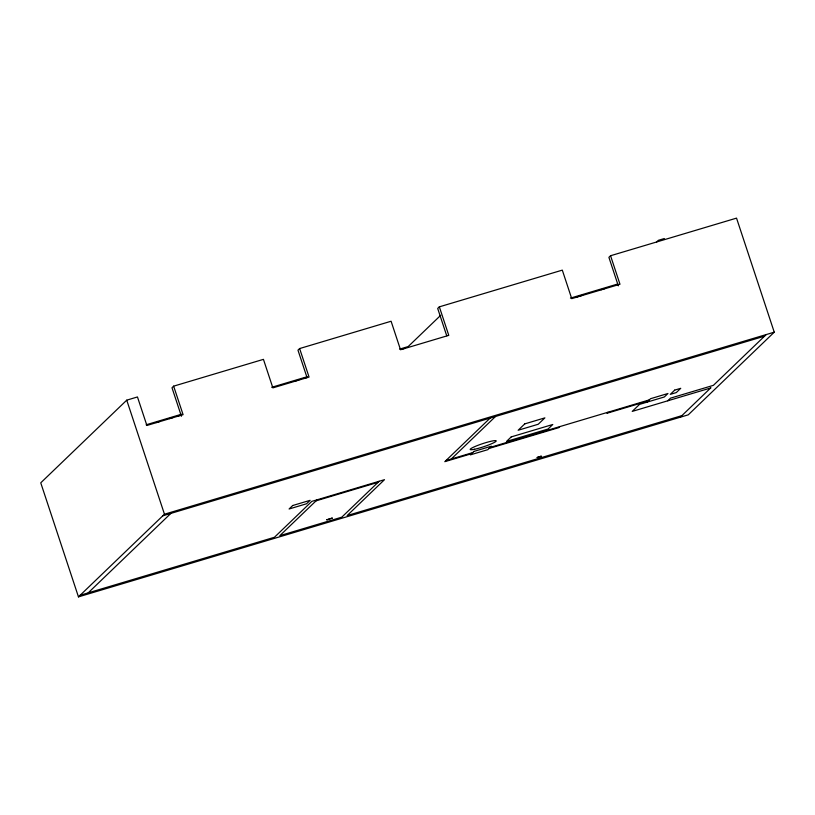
<?xml version="1.0" encoding="UTF-8"?>
<svg xmlns="http://www.w3.org/2000/svg" width="815" height="815" viewBox="0 0 815 815"><rect width="100%" height="100%" fill="white"/><g stroke="black" fill="none" stroke-linecap="round" stroke-linejoin="round"><path stroke-width="1.22" d="M610.557 255.737L619.981 284.241L571.733 298.647L562.309 270.132L439.346 306.848L448.77 335.352L400.522 349.757L391.098 321.242L299.625 348.555L309.058 377.06L272.872 387.869L263.439 359.354L173.646 386.157L183.08 414.672L146.894 425.471L137.46 396.956L126.743 400.165L40.75 482.826L78.464 596.875L688.257 414.835L774.25 332.174L736.536 218.125L610.557 255.737L608.897 257.326L618.32 285.841M173.646 386.157L171.996 387.757L181.419 416.261M299.625 348.555L297.964 350.144L307.011 377.467M78.464 596.875L164.467 514.214L774.25 332.174M88.173 592.882L170.844 513.409M439.346 306.848L437.686 308.437L446.722 335.76M440.691 315.323L408.183 346.569L399.656 349.115M317.147 499.789L279.82 535.669L341.801 517.168L379.128 481.278M656.544 242.055L658.337 240.333L664.368 238.53M490.141 418.085L444.796 461.677L471.6 453.68M451.265 459.018L495.51 416.485M559.823 426.612L558.713 427.671L489.02 448.474M608.072 412.207L606.961 413.266L648.17 400.97M646.927 402.162L650.523 398.708L667.943 393.502L664.347 396.966L639.561 404.362L632.226 411.402L710.629 388.001M667.75 400.807L670.511 398.148L713.4 385.342L766.212 334.578M680.219 417.239L710.904 387.736M146.16 424.788L181.511 414.234M271.69 387.308L307.031 376.764M570.429 298.127L617.862 283.966M155.96 422.588L159.618 421.498M169.357 418.594L173.004 417.504M177.874 416.047L181.531 414.957M295.224 381.023L298.871 379.933M303.73 378.476L307.377 377.386M401.5 349.289L405.147 348.209M576.623 297.017L582.705 295.203M600.95 289.753L604.598 288.663M162.806 515.803L764.552 336.167M445.907 460.618L472.71 452.61M490.131 447.415L649.28 399.9M316.037 500.848L378.028 482.348M80.125 595.276L274.451 537.268L311.788 501.388L384.486 479.678L347.159 515.569L681.87 415.64M126.743 400.165L164.467 514.214M326.805 519.807L332.225 518.096L326.805 519.807M537.167 457.49L541.231 456.206L537.167 457.49M292.687 505.524L289.101 508.988L306.522 503.782L310.118 500.329L292.687 505.524M473.953 451.418L470.357 454.872L487.778 449.676L491.374 446.213L473.953 451.418M511.229 436.901L506.533 441.414L548.077 429.016L552.774 424.493L511.229 436.901M524.779 423.871L518.146 430.249L538.246 424.248L544.889 417.871L524.779 423.871M674.708 390.11L670.287 394.368L676.318 392.565L680.739 388.317L674.708 390.11M474.585 449.259A13.682 1.62 -18.3 0 0 495.958 441.363A13.682 1.62 -18.3 0 0 479.139 444.878A13.682 1.62 -18.3 0 0 474.585 449.259"/></g></svg>
